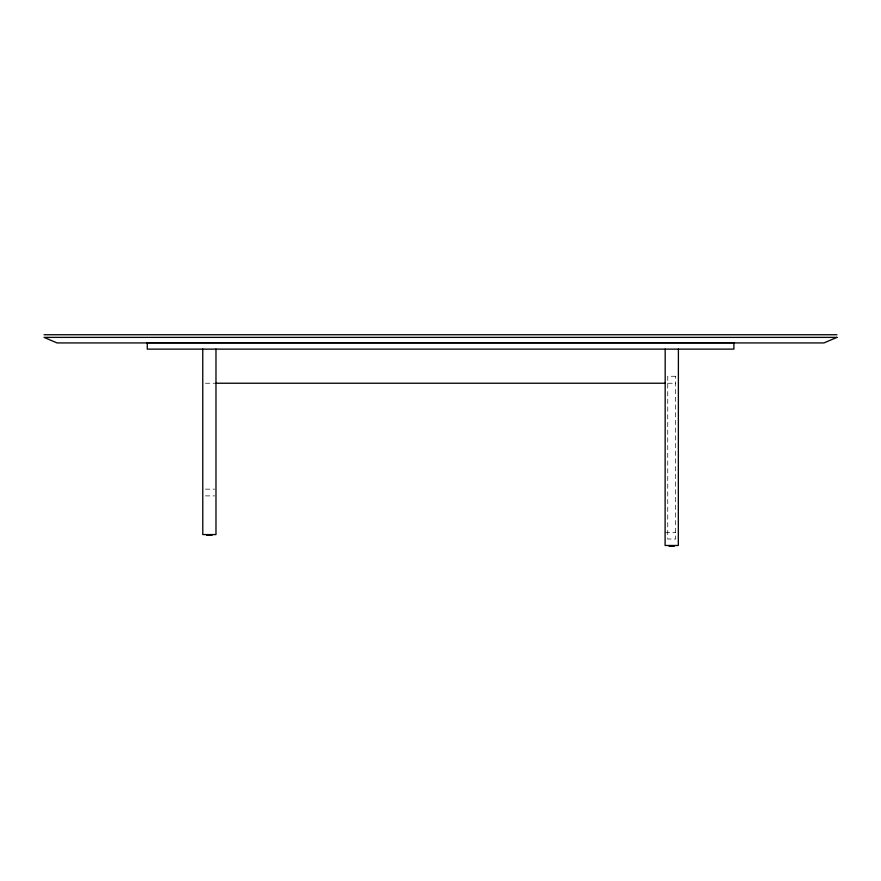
<?xml version="1.0" encoding="UTF-8"?>
<svg xmlns="http://www.w3.org/2000/svg" width="881" height="881" viewBox="0 0 881 881"><rect width="100%" height="100%" fill="white"/><g stroke="black" fill="none" stroke-linecap="round" stroke-linejoin="round"><path stroke-width="0.66" stroke-dasharray="4.41 3.3" d="M205.405 383.235L214.656 383.235M667.831 383.235L675.76 383.235M205.405 489.153L214.656 489.153M205.405 495.893L214.656 495.893M665.1 532.565L675.672 532.565M675.661 376.253L667.754 376.253L667.743 539.029L675.661 539.029L675.672 376.253"/><path stroke-width="1.32" d="M44.05 334.736L836.95 334.736M215.977 383.235L665.188 383.235M206.727 535.34L212.013 535.34M669.064 546.264L674.35 546.264M678.403 349.129L678.315 545.482L665.1 545.482L665.188 349.129M215.977 349.063L215.977 534.569L202.784 534.569L202.762 349.063M836.95 337.379L823.944 342.929L57.056 342.929L44.05 337.379L836.95 337.379M733.895 342.665L147.27 342.665L147.27 349.129L733.895 349.129L733.895 342.665"/></g></svg>
